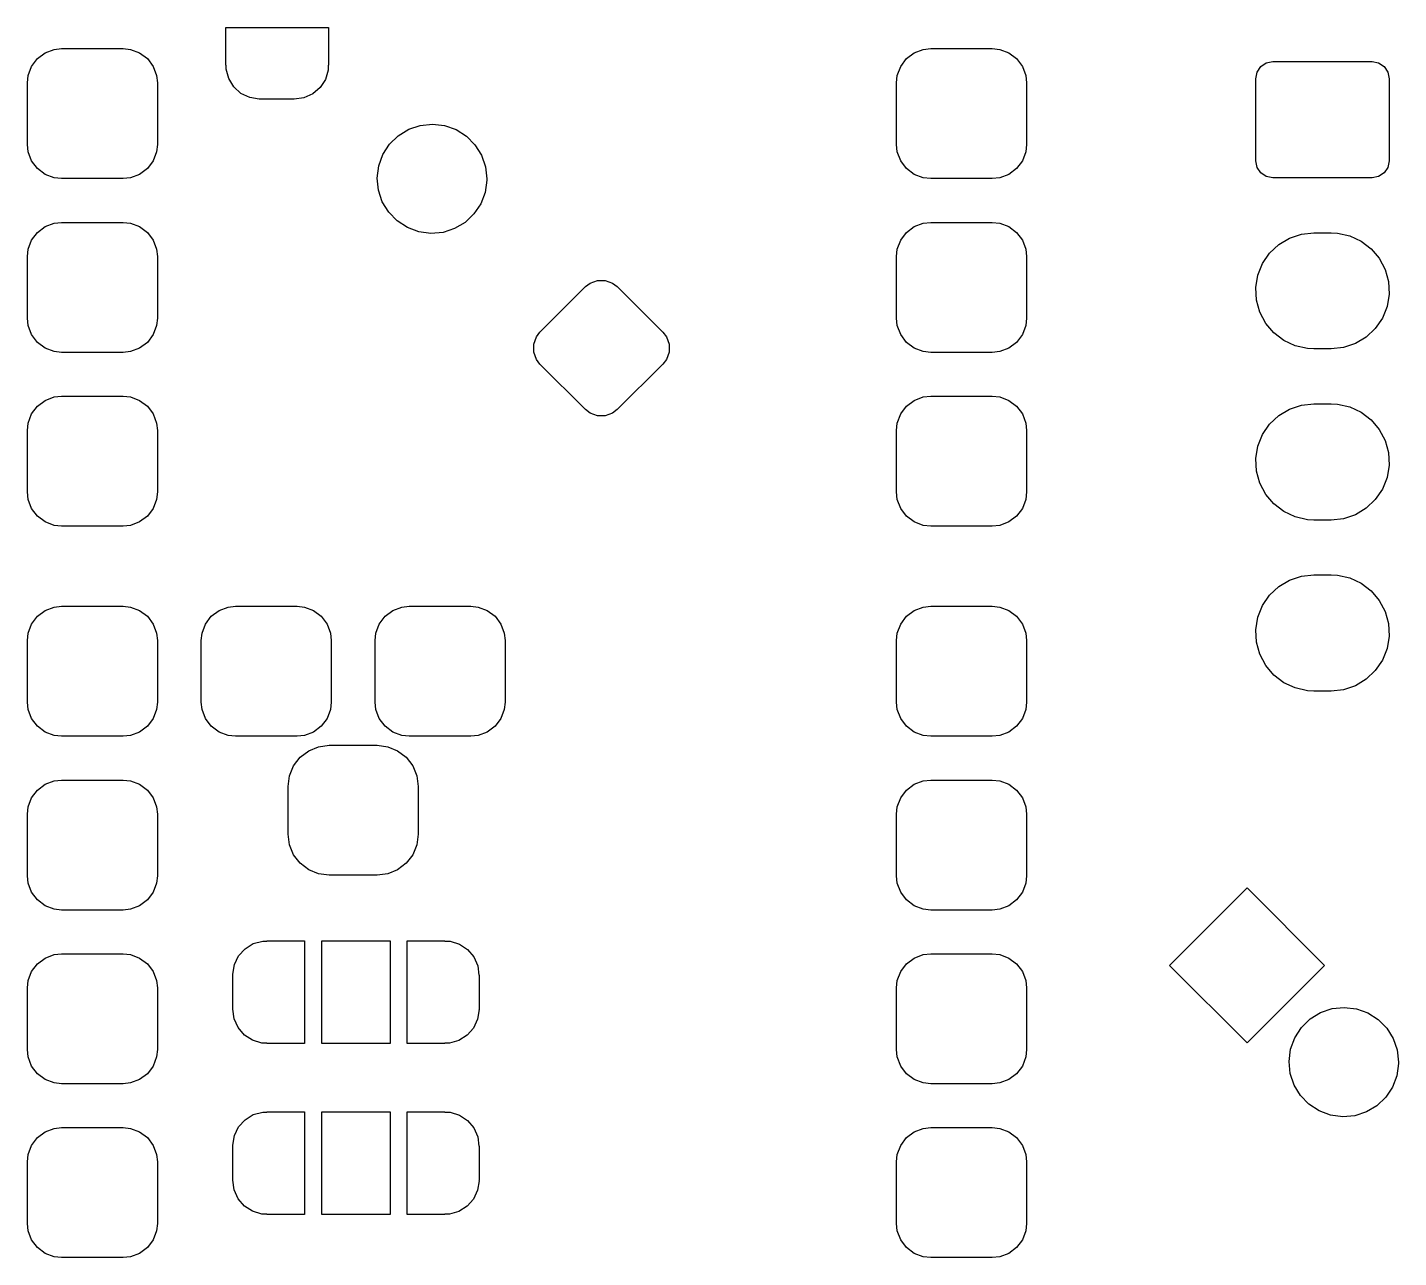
# Model space of a CAD drawing. Extents: x 100.3 to 143.7, y -109.4 to -50.6.
# Drawn here: x 122.6 to 142.64, y -80.98 to -63 of the extents above; entities that cross this region are included whole.
import ezdxf

# ---------------------------------------------------------------- set-up
doc = ezdxf.new("R2010")
doc.units = 0
doc.layers.add('BLACK', color=7, linetype='CONTINUOUS')

msp = doc.modelspace()

# ---------------------------------------------------------------- linework, layer by layer
at = {"layer": 'BLACK', "linetype": 'CONTINUOUS'}
for p, q in [((125.5, -63.55), (125.5, -63)), ((125.5, -63), (127, -63)), ((127, -63), (127, -63.55)), ((122.992, -63.3217), (123.1, -63.31)), ((123.1, -63.31), (124, -63.31)), ((124, -63.31), (124.108, -63.3217)), ((135.692, -63.3217), (135.8, -63.31)), ((135.8, -63.31), (136.7, -63.31)), ((136.7, -63.31), (136.808, -63.3217)), ((122.661, -63.5697), (122.746, -63.4564)), ((122.746, -63.4564), (122.86, -63.3714)), ((122.86, -63.3714), (122.992, -63.3217)), ((124.108, -63.3217), (124.24, -63.3714)), ((124.24, -63.3714), (124.354, -63.4564)), ((124.354, -63.4564), (124.439, -63.5697)), ((135.361, -63.5697), (135.446, -63.4564)), ((135.446, -63.4564), (135.56, -63.3714)), ((135.56, -63.3714), (135.692, -63.3217)), ((136.808, -63.3217), (136.94, -63.3714)), ((136.94, -63.3714), (137.054, -63.4564)), ((137.054, -63.4564), (137.139, -63.5697)), ((140.704, -63.519), (140.8, -63.5)), ((140.8, -63.5), (142.25, -63.5)), ((142.25, -63.5), (142.346, -63.519)), ((122.6, -63.8097), (122.612, -63.7024)), ((122.612, -63.7024), (122.661, -63.5697)), ((124.439, -63.5697), (124.488, -63.7024)), ((124.488, -63.7024), (124.5, -63.8097)), ((125.505, -63.55), (125.5, -63.55)), ((125.504, -63.6118), (125.505, -63.55)), ((125.541, -63.7486), (125.504, -63.6118)), ((126.995, -63.6239), (126.954, -63.7597)), ((127, -63.55), (126.995, -63.55)), ((126.995, -63.55), (126.995, -63.6239)), ((135.3, -63.8097), (135.312, -63.7024)), ((135.312, -63.7024), (135.361, -63.5697)), ((137.139, -63.5697), (137.188, -63.7024)), ((137.188, -63.7024), (137.2, -63.8097)), ((140.55, -63.75), (140.569, -63.6543)), ((140.569, -63.6543), (140.623, -63.5732)), ((140.623, -63.5732), (140.704, -63.519)), ((142.346, -63.519), (142.427, -63.5732)), ((142.427, -63.5732), (142.481, -63.6543)), ((142.481, -63.6543), (142.5, -63.75)), ((122.6, -64.7103), (122.6, -63.8097)), ((124.5, -63.8097), (124.5, -64.7103)), ((125.615, -63.8694), (125.541, -63.7486)), ((125.72, -63.9645), (125.615, -63.8694)), ((126.877, -63.8787), (126.769, -63.9712)), ((126.954, -63.7597), (126.877, -63.8787)), ((135.3, -64.7103), (135.3, -63.8097)), ((137.2, -63.8097), (137.2, -64.7103)), ((140.55, -64.95), (140.55, -63.75)), ((142.5, -63.75), (142.5, -64.95)), ((125.848, -64.0263), (125.72, -63.9645)), ((125.988, -64.0499), (125.848, -64.0263)), ((126, -64.05), (125.988, -64.0499)), ((126.5, -64.05), (126, -64.05)), ((126.64, -64.0299), (126.5, -64.05)), ((126.769, -63.9712), (126.64, -64.0299)), ((128.02, -64.5822), (128.172, -64.4887)), ((128.172, -64.4887), (128.341, -64.4312)), ((128.341, -64.4312), (128.518, -64.4126)), ((128.518, -64.4126), (128.695, -64.4337)), ((128.695, -64.4337), (128.863, -64.4935)), ((128.863, -64.4935), (129.014, -64.5891)), ((122.612, -64.8176), (122.6, -64.7103)), ((124.5, -64.7103), (124.488, -64.8176)), ((127.796, -64.8569), (127.893, -64.7069)), ((127.893, -64.7069), (128.02, -64.5822)), ((129.014, -64.5891), (129.14, -64.7156)), ((129.14, -64.7156), (129.234, -64.8669)), ((135.312, -64.8176), (135.3, -64.7103)), ((137.2, -64.7103), (137.188, -64.8176)), ((122.661, -64.9503), (122.612, -64.8176)), ((124.488, -64.8176), (124.439, -64.9503)), ((127.735, -65.0244), (127.796, -64.8569)), ((129.234, -64.8669), (129.293, -65.0353)), ((135.361, -64.9503), (135.312, -64.8176)), ((137.188, -64.8176), (137.139, -64.9503)), ((122.746, -65.0636), (122.661, -64.9503)), ((122.86, -65.1486), (122.746, -65.0636)), ((124.354, -65.0636), (124.24, -65.1486)), ((124.439, -64.9503), (124.354, -65.0636)), ((127.713, -65.2014), (127.735, -65.0244)), ((129.293, -65.0353), (129.313, -65.2126)), ((135.446, -65.0636), (135.361, -64.9503)), ((135.56, -65.1486), (135.446, -65.0636)), ((137.054, -65.0636), (136.94, -65.1486)), ((137.139, -64.9503), (137.054, -65.0636)), ((140.569, -65.0457), (140.55, -64.95)), ((140.623, -65.1268), (140.569, -65.0457)), ((142.481, -65.0457), (142.427, -65.1268)), ((142.5, -64.95), (142.481, -65.0457)), ((122.992, -65.1983), (122.86, -65.1486)), ((123.1, -65.21), (122.992, -65.1983)), ((124, -65.21), (123.1, -65.21)), ((124.108, -65.1983), (124, -65.21)), ((124.24, -65.1486), (124.108, -65.1983)), ((127.73, -65.3789), (127.713, -65.2014)), ((129.312, -65.2349), (129.287, -65.4115)), ((129.313, -65.2126), (129.312, -65.2349)), ((135.692, -65.1983), (135.56, -65.1486)), ((135.8, -65.21), (135.692, -65.1983)), ((136.7, -65.21), (135.8, -65.21)), ((136.808, -65.1983), (136.7, -65.21)), ((136.94, -65.1486), (136.808, -65.1983)), ((140.704, -65.181), (140.623, -65.1268)), ((140.8, -65.2), (140.704, -65.181)), ((142.25, -65.2), (140.8, -65.2)), ((142.346, -65.181), (142.25, -65.2)), ((142.427, -65.1268), (142.346, -65.181)), ((127.786, -65.5481), (127.73, -65.3789)), ((129.287, -65.4115), (129.224, -65.5782)), ((127.879, -65.7007), (127.786, -65.5481)), ((128.003, -65.829), (127.879, -65.7007)), ((129.224, -65.5782), (129.125, -65.7268)), ((122.746, -65.9964), (122.86, -65.9114)), ((122.86, -65.9114), (122.992, -65.8617)), ((122.992, -65.8617), (123.1, -65.85)), ((123.1, -65.85), (124, -65.85)), ((124, -65.85), (124.108, -65.8617)), ((124.108, -65.8617), (124.24, -65.9114)), ((124.24, -65.9114), (124.354, -65.9964)), ((128.152, -65.9266), (128.003, -65.829)), ((128.996, -65.8498), (128.843, -65.9411)), ((129.125, -65.7268), (128.996, -65.8498)), ((135.446, -65.9964), (135.56, -65.9114)), ((135.56, -65.9114), (135.692, -65.8617)), ((135.692, -65.8617), (135.8, -65.85)), ((135.8, -65.85), (136.7, -65.85)), ((136.7, -65.85), (136.808, -65.8617)), ((136.808, -65.8617), (136.94, -65.9114)), ((136.94, -65.9114), (137.054, -65.9964)), ((122.612, -66.2424), (122.661, -66.1097)), ((122.661, -66.1097), (122.746, -65.9964)), ((124.354, -65.9964), (124.439, -66.1097)), ((124.439, -66.1097), (124.488, -66.2424)), ((128.319, -65.9888), (128.152, -65.9266)), ((128.496, -66.0124), (128.319, -65.9888)), ((128.673, -65.9962), (128.496, -66.0124)), ((128.843, -65.9411), (128.673, -65.9962)), ((135.312, -66.2424), (135.361, -66.1097)), ((135.361, -66.1097), (135.446, -65.9964)), ((137.054, -65.9964), (137.139, -66.1097)), ((137.139, -66.1097), (137.188, -66.2424)), ((140.886, -66.173), (141.043, -66.0784)), ((141.043, -66.0784), (141.217, -66.0198)), ((141.217, -66.0198), (141.4, -66)), ((141.4, -66), (141.65, -66)), ((141.65, -66), (141.745, -66.0053)), ((141.745, -66.0053), (141.924, -66.0453)), ((141.924, -66.0453), (142.09, -66.1229)), ((122.6, -66.3497), (122.612, -66.2424)), ((124.488, -66.2424), (124.5, -66.3497)), ((135.3, -66.3497), (135.312, -66.2424)), ((137.188, -66.2424), (137.2, -66.3497)), ((140.649, -66.4509), (140.753, -66.2991)), ((140.753, -66.2991), (140.886, -66.173)), ((142.09, -66.1229), (142.236, -66.2345)), ((142.236, -66.2345), (142.355, -66.3747)), ((122.6, -67.2503), (122.6, -66.3497)), ((124.5, -66.3497), (124.5, -67.2503)), ((135.3, -67.2503), (135.3, -66.3497)), ((137.2, -66.3497), (137.2, -67.2503)), ((140.581, -66.6214), (140.649, -66.4509)), ((142.355, -66.3747), (142.44, -66.5371)), ((130.823, -66.7367), (130.93, -66.6976)), ((130.93, -66.6976), (131.045, -66.6976)), ((131.045, -66.6976), (131.152, -66.7367)), ((140.551, -66.8026), (140.581, -66.6214)), ((142.44, -66.5371), (142.489, -66.7141)), ((142.489, -66.7141), (142.499, -66.8974)), ((130.089, -67.4544), (130.754, -66.7891)), ((130.754, -66.7891), (130.823, -66.7367)), ((131.152, -66.7367), (131.22, -66.7891)), ((131.22, -66.7891), (131.886, -67.4544)), ((140.561, -66.9859), (140.551, -66.8026)), ((142.499, -66.8974), (142.469, -67.0786)), ((140.61, -67.1629), (140.561, -66.9859)), ((142.469, -67.0786), (142.401, -67.2491)), ((122.612, -67.3576), (122.6, -67.2503)), ((124.5, -67.2503), (124.488, -67.3576)), ((135.312, -67.3576), (135.3, -67.2503)), ((137.2, -67.2503), (137.188, -67.3576)), ((140.695, -67.3253), (140.61, -67.1629)), ((142.401, -67.2491), (142.297, -67.4009)), ((122.661, -67.4903), (122.612, -67.3576)), ((122.746, -67.6036), (122.661, -67.4903)), ((124.439, -67.4903), (124.354, -67.6036)), ((124.488, -67.3576), (124.439, -67.4903)), ((129.998, -67.6302), (130.037, -67.5226)), ((130.037, -67.5226), (130.089, -67.4544)), ((131.886, -67.4544), (131.938, -67.5226)), ((131.938, -67.5226), (131.977, -67.6302)), ((135.361, -67.4903), (135.312, -67.3576)), ((135.446, -67.6036), (135.361, -67.4903)), ((137.139, -67.4903), (137.054, -67.6036)), ((137.188, -67.3576), (137.139, -67.4903)), ((140.814, -67.4655), (140.695, -67.3253)), ((140.96, -67.5771), (140.814, -67.4655)), ((142.297, -67.4009), (142.164, -67.5271)), ((122.86, -67.6886), (122.746, -67.6036)), ((122.992, -67.7383), (122.86, -67.6886)), ((124.24, -67.6886), (124.108, -67.7383)), ((124.354, -67.6036), (124.24, -67.6886)), ((129.998, -67.7447), (129.998, -67.6302)), ((131.977, -67.6302), (131.977, -67.7447)), ((135.56, -67.6886), (135.446, -67.6036)), ((135.692, -67.7383), (135.56, -67.6886)), ((136.94, -67.6886), (136.808, -67.7383)), ((137.054, -67.6036), (136.94, -67.6886)), ((141.126, -67.6547), (140.96, -67.5771)), ((141.305, -67.6947), (141.126, -67.6547)), ((141.4, -67.7), (141.305, -67.6947)), ((141.65, -67.7), (141.4, -67.7)), ((141.833, -67.6802), (141.65, -67.7)), ((142.007, -67.6216), (141.833, -67.6802)), ((142.164, -67.5271), (142.007, -67.6216)), ((123.1, -67.75), (122.992, -67.7383)), ((124, -67.75), (123.1, -67.75)), ((124.108, -67.7383), (124, -67.75)), ((130.037, -67.8522), (129.998, -67.7447)), ((130.089, -67.9205), (130.037, -67.8522)), ((130.754, -68.5857), (130.089, -67.9205)), ((131.886, -67.9205), (131.22, -68.5857)), ((131.938, -67.8522), (131.886, -67.9205)), ((131.977, -67.7447), (131.938, -67.8522)), ((135.8, -67.75), (135.692, -67.7383)), ((136.7, -67.75), (135.8, -67.75)), ((136.808, -67.7383), (136.7, -67.75)), ((122.746, -68.5364), (122.86, -68.4514)), ((122.86, -68.4514), (122.992, -68.4017)), ((122.992, -68.4017), (123.1, -68.39)), ((123.1, -68.39), (124, -68.39)), ((124, -68.39), (124.108, -68.4017)), ((124.108, -68.4017), (124.24, -68.4514)), ((124.24, -68.4514), (124.354, -68.5364)), ((135.446, -68.5364), (135.56, -68.4514)), ((135.56, -68.4514), (135.692, -68.4017)), ((135.692, -68.4017), (135.8, -68.39)), ((135.8, -68.39), (136.7, -68.39)), ((136.7, -68.39), (136.808, -68.4017)), ((136.808, -68.4017), (136.94, -68.4514)), ((136.94, -68.4514), (137.054, -68.5364)), ((141.043, -68.5784), (141.217, -68.5198)), ((141.217, -68.5198), (141.4, -68.5)), ((141.4, -68.5), (141.65, -68.5)), ((141.65, -68.5), (141.745, -68.5053)), ((141.745, -68.5053), (141.924, -68.5453)), ((122.612, -68.7824), (122.661, -68.6497)), ((122.661, -68.6497), (122.746, -68.5364)), ((124.354, -68.5364), (124.439, -68.6497)), ((124.439, -68.6497), (124.488, -68.7824)), ((130.823, -68.6381), (130.754, -68.5857)), ((130.93, -68.6773), (130.823, -68.6381)), ((131.045, -68.6773), (130.93, -68.6773)), ((131.152, -68.6381), (131.045, -68.6773)), ((131.22, -68.5857), (131.152, -68.6381)), ((135.312, -68.7824), (135.361, -68.6497)), ((135.361, -68.6497), (135.446, -68.5364)), ((137.054, -68.5364), (137.139, -68.6497)), ((137.139, -68.6497), (137.188, -68.7824)), ((140.753, -68.7991), (140.886, -68.673)), ((140.886, -68.673), (141.043, -68.5784)), ((141.924, -68.5453), (142.09, -68.6229)), ((142.09, -68.6229), (142.236, -68.7345)), ((122.6, -68.8897), (122.612, -68.7824)), ((122.6, -69.7903), (122.6, -68.8897)), ((124.488, -68.7824), (124.5, -68.8897)), ((124.5, -68.8897), (124.5, -69.7903)), ((135.3, -68.8897), (135.312, -68.7824)), ((135.3, -69.7903), (135.3, -68.8897)), ((137.188, -68.7824), (137.2, -68.8897)), ((137.2, -68.8897), (137.2, -69.7903)), ((140.649, -68.9509), (140.753, -68.7991)), ((142.236, -68.7345), (142.355, -68.8747)), ((142.355, -68.8747), (142.44, -69.0371)), ((140.551, -69.3026), (140.581, -69.1214)), ((140.581, -69.1214), (140.649, -68.9509)), ((142.44, -69.0371), (142.489, -69.2141)), ((140.561, -69.4859), (140.551, -69.3026)), ((142.489, -69.2141), (142.499, -69.3974)), ((140.61, -69.6629), (140.561, -69.4859)), ((142.499, -69.3974), (142.469, -69.5786)), ((140.695, -69.8253), (140.61, -69.6629)), ((142.469, -69.5786), (142.401, -69.7491)), ((122.612, -69.8976), (122.6, -69.7903)), ((122.661, -70.0303), (122.612, -69.8976)), ((124.488, -69.8976), (124.439, -70.0303)), ((124.5, -69.7903), (124.488, -69.8976)), ((135.312, -69.8976), (135.3, -69.7903)), ((135.361, -70.0303), (135.312, -69.8976)), ((137.188, -69.8976), (137.139, -70.0303)), ((137.2, -69.7903), (137.188, -69.8976)), ((140.814, -69.9655), (140.695, -69.8253)), ((142.297, -69.9009), (142.164, -70.0271)), ((142.401, -69.7491), (142.297, -69.9009)), ((122.746, -70.1436), (122.661, -70.0303)), ((124.439, -70.0303), (124.354, -70.1436)), ((135.446, -70.1436), (135.361, -70.0303)), ((137.139, -70.0303), (137.054, -70.1436)), ((140.96, -70.0771), (140.814, -69.9655)), ((141.126, -70.1547), (140.96, -70.0771)), ((142.007, -70.1216), (141.833, -70.1802)), ((142.164, -70.0271), (142.007, -70.1216)), ((122.86, -70.2286), (122.746, -70.1436)), ((122.992, -70.2783), (122.86, -70.2286)), ((123.1, -70.29), (122.992, -70.2783)), ((124, -70.29), (123.1, -70.29)), ((124.108, -70.2783), (124, -70.29)), ((124.24, -70.2286), (124.108, -70.2783)), ((124.354, -70.1436), (124.24, -70.2286)), ((135.56, -70.2286), (135.446, -70.1436)), ((135.692, -70.2783), (135.56, -70.2286)), ((135.8, -70.29), (135.692, -70.2783)), ((136.7, -70.29), (135.8, -70.29)), ((136.808, -70.2783), (136.7, -70.29)), ((136.94, -70.2286), (136.808, -70.2783)), ((137.054, -70.1436), (136.94, -70.2286)), ((141.305, -70.1947), (141.126, -70.1547)), ((141.4, -70.2), (141.305, -70.1947)), ((141.65, -70.2), (141.4, -70.2)), ((141.833, -70.1802), (141.65, -70.2)), ((140.886, -71.173), (141.043, -71.0784)), ((141.043, -71.0784), (141.217, -71.0198)), ((141.217, -71.0198), (141.4, -71)), ((141.4, -71), (141.65, -71)), ((141.65, -71), (141.745, -71.0053)), ((141.745, -71.0053), (141.924, -71.0453)), ((141.924, -71.0453), (142.09, -71.1229)), ((142.09, -71.1229), (142.236, -71.2345)), ((140.649, -71.4509), (140.753, -71.2991)), ((140.753, -71.2991), (140.886, -71.173)), ((142.236, -71.2345), (142.355, -71.3747)), ((122.746, -71.6064), (122.86, -71.5214)), ((122.86, -71.5214), (122.992, -71.4717)), ((122.992, -71.4717), (123.1, -71.46)), ((123.1, -71.46), (124, -71.46)), ((124, -71.46), (124.108, -71.4717)), ((124.108, -71.4717), (124.24, -71.5214)), ((124.24, -71.5214), (124.354, -71.6064)), ((125.286, -71.6064), (125.4, -71.5214)), ((125.4, -71.5214), (125.532, -71.4717)), ((125.532, -71.4717), (125.64, -71.46)), ((125.64, -71.46), (126.54, -71.46)), ((126.54, -71.46), (126.648, -71.4717)), ((126.648, -71.4717), (126.78, -71.5214)), ((126.78, -71.5214), (126.894, -71.6064)), ((127.826, -71.6064), (127.94, -71.5214)), ((127.94, -71.5214), (128.072, -71.4717)), ((128.072, -71.4717), (128.18, -71.46)), ((128.18, -71.46), (129.08, -71.46)), ((129.08, -71.46), (129.188, -71.4717)), ((129.188, -71.4717), (129.32, -71.5214)), ((129.32, -71.5214), (129.434, -71.6064)), ((135.446, -71.6064), (135.56, -71.5214)), ((135.56, -71.5214), (135.692, -71.4717)), ((135.692, -71.4717), (135.8, -71.46)), ((135.8, -71.46), (136.7, -71.46)), ((136.7, -71.46), (136.808, -71.4717)), ((136.808, -71.4717), (136.94, -71.5214)), ((136.94, -71.5214), (137.054, -71.6064)), ((140.581, -71.6214), (140.649, -71.4509)), ((142.355, -71.3747), (142.44, -71.5371)), ((122.612, -71.8524), (122.661, -71.7197)), ((122.661, -71.7197), (122.746, -71.6064)), ((124.354, -71.6064), (124.439, -71.7197)), ((124.439, -71.7197), (124.488, -71.8524)), ((125.152, -71.8524), (125.201, -71.7197)), ((125.201, -71.7197), (125.286, -71.6064)), ((126.894, -71.6064), (126.979, -71.7197)), ((126.979, -71.7197), (127.028, -71.8524)), ((127.692, -71.8524), (127.741, -71.7197)), ((127.741, -71.7197), (127.826, -71.6064)), ((129.434, -71.6064), (129.519, -71.7197)), ((129.519, -71.7197), (129.568, -71.8524)), ((135.312, -71.8524), (135.361, -71.7197)), ((135.361, -71.7197), (135.446, -71.6064)), ((137.054, -71.6064), (137.139, -71.7197)), ((137.139, -71.7197), (137.188, -71.8524)), ((140.551, -71.8026), (140.581, -71.6214)), ((142.44, -71.5371), (142.489, -71.7141)), ((142.489, -71.7141), (142.499, -71.8974)), ((122.6, -71.9597), (122.612, -71.8524)), ((124.488, -71.8524), (124.5, -71.9597)), ((125.14, -71.9597), (125.152, -71.8524)), ((127.028, -71.8524), (127.04, -71.9597)), ((127.68, -71.9597), (127.692, -71.8524)), ((129.568, -71.8524), (129.58, -71.9597)), ((135.3, -71.9597), (135.312, -71.8524)), ((137.188, -71.8524), (137.2, -71.9597)), ((140.561, -71.9859), (140.551, -71.8026)), ((142.499, -71.8974), (142.469, -72.0786)), ((122.6, -72.8603), (122.6, -71.9597)), ((124.5, -71.9597), (124.5, -72.8603)), ((125.14, -72.8603), (125.14, -71.9597)), ((127.04, -71.9597), (127.04, -72.8603)), ((127.68, -72.8603), (127.68, -71.9597)), ((129.58, -71.9597), (129.58, -72.8603)), ((135.3, -72.8603), (135.3, -71.9597)), ((137.2, -71.9597), (137.2, -72.8603)), ((140.61, -72.1629), (140.561, -71.9859)), ((142.469, -72.0786), (142.401, -72.2491)), ((140.695, -72.3253), (140.61, -72.1629)), ((140.814, -72.4655), (140.695, -72.3253)), ((142.401, -72.2491), (142.297, -72.4009)), ((140.96, -72.5771), (140.814, -72.4655)), ((142.164, -72.5271), (142.007, -72.6216)), ((142.297, -72.4009), (142.164, -72.5271)), ((141.126, -72.6547), (140.96, -72.5771)), ((141.305, -72.6947), (141.126, -72.6547)), ((141.4, -72.7), (141.305, -72.6947)), ((141.65, -72.7), (141.4, -72.7)), ((141.833, -72.6802), (141.65, -72.7)), ((142.007, -72.6216), (141.833, -72.6802)), ((122.612, -72.9676), (122.6, -72.8603)), ((124.5, -72.8603), (124.488, -72.9676)), ((125.152, -72.9676), (125.14, -72.8603)), ((127.04, -72.8603), (127.028, -72.9676)), ((127.692, -72.9676), (127.68, -72.8603)), ((129.58, -72.8603), (129.568, -72.9676)), ((135.312, -72.9676), (135.3, -72.8603)), ((137.2, -72.8603), (137.188, -72.9676)), ((122.661, -73.1003), (122.612, -72.9676)), ((122.746, -73.2136), (122.661, -73.1003)), ((124.439, -73.1003), (124.354, -73.2136)), ((124.488, -72.9676), (124.439, -73.1003)), ((125.201, -73.1003), (125.152, -72.9676)), ((125.286, -73.2136), (125.201, -73.1003)), ((126.979, -73.1003), (126.894, -73.2136)), ((127.028, -72.9676), (126.979, -73.1003)), ((127.741, -73.1003), (127.692, -72.9676)), ((127.826, -73.2136), (127.741, -73.1003)), ((129.519, -73.1003), (129.434, -73.2136)), ((129.568, -72.9676), (129.519, -73.1003)), ((135.361, -73.1003), (135.312, -72.9676)), ((135.446, -73.2136), (135.361, -73.1003)), ((137.139, -73.1003), (137.054, -73.2136)), ((137.188, -72.9676), (137.139, -73.1003)), ((122.86, -73.2986), (122.746, -73.2136)), ((122.992, -73.3483), (122.86, -73.2986)), ((124.24, -73.2986), (124.108, -73.3483)), ((124.354, -73.2136), (124.24, -73.2986)), ((125.4, -73.2986), (125.286, -73.2136)), ((125.532, -73.3483), (125.4, -73.2986)), ((126.78, -73.2986), (126.648, -73.3483)), ((126.894, -73.2136), (126.78, -73.2986)), ((127.94, -73.2986), (127.826, -73.2136)), ((128.072, -73.3483), (127.94, -73.2986)), ((129.32, -73.2986), (129.188, -73.3483)), ((129.434, -73.2136), (129.32, -73.2986)), ((135.56, -73.2986), (135.446, -73.2136)), ((135.692, -73.3483), (135.56, -73.2986)), ((136.94, -73.2986), (136.808, -73.3483)), ((137.054, -73.2136), (136.94, -73.2986)), ((123.1, -73.36), (122.992, -73.3483)), ((124, -73.36), (123.1, -73.36)), ((124.108, -73.3483), (124, -73.36)), ((125.64, -73.36), (125.532, -73.3483)), ((126.54, -73.36), (125.64, -73.36)), ((126.648, -73.3483), (126.54, -73.36)), ((126.71, -73.5724), (126.855, -73.5125)), ((126.855, -73.5125), (127.01, -73.492)), ((127.01, -73.492), (127.71, -73.492)), ((127.71, -73.492), (127.865, -73.5125)), ((127.865, -73.5125), (128.01, -73.5724)), ((128.18, -73.36), (128.072, -73.3483)), ((129.08, -73.36), (128.18, -73.36)), ((129.188, -73.3483), (129.08, -73.36)), ((135.8, -73.36), (135.692, -73.3483)), ((136.7, -73.36), (135.8, -73.36)), ((136.808, -73.3483), (136.7, -73.36)), ((126.49, -73.7922), (126.586, -73.6679)), ((126.586, -73.6679), (126.71, -73.5724)), ((128.01, -73.5724), (128.134, -73.6679)), ((128.134, -73.6679), (128.23, -73.7922)), ((126.43, -73.937), (126.49, -73.7922)), ((128.23, -73.7922), (128.29, -73.937)), ((122.746, -74.1464), (122.86, -74.0614)), ((122.86, -74.0614), (122.992, -74.0117)), ((122.992, -74.0117), (123.1, -74)), ((123.1, -74), (124, -74)), ((124, -74), (124.108, -74.0117)), ((124.108, -74.0117), (124.24, -74.0614)), ((124.24, -74.0614), (124.354, -74.1464)), ((126.41, -74.0924), (126.43, -73.937)), ((126.41, -74.7916), (126.41, -74.0924)), ((128.29, -73.937), (128.31, -74.0924)), ((128.31, -74.0924), (128.31, -74.7916)), ((135.446, -74.1464), (135.56, -74.0614)), ((135.56, -74.0614), (135.692, -74.0117)), ((135.692, -74.0117), (135.8, -74)), ((135.8, -74), (136.7, -74)), ((136.7, -74), (136.808, -74.0117)), ((136.808, -74.0117), (136.94, -74.0614)), ((136.94, -74.0614), (137.054, -74.1464)), ((122.612, -74.3924), (122.661, -74.2597)), ((122.661, -74.2597), (122.746, -74.1464)), ((124.354, -74.1464), (124.439, -74.2597)), ((124.439, -74.2597), (124.488, -74.3924)), ((135.312, -74.3924), (135.361, -74.2597)), ((135.361, -74.2597), (135.446, -74.1464)), ((137.054, -74.1464), (137.139, -74.2597)), ((137.139, -74.2597), (137.188, -74.3924)), ((122.6, -74.4997), (122.612, -74.3924)), ((122.6, -75.4003), (122.6, -74.4997)), ((124.488, -74.3924), (124.5, -74.4997)), ((124.5, -74.4997), (124.5, -75.4003)), ((135.3, -74.4997), (135.312, -74.3924)), ((135.3, -75.4003), (135.3, -74.4997)), ((137.188, -74.3924), (137.2, -74.4997)), ((137.2, -74.4997), (137.2, -75.4003)), ((126.43, -74.947), (126.41, -74.7916)), ((128.31, -74.7916), (128.29, -74.947)), ((126.49, -75.0918), (126.43, -74.947)), ((126.586, -75.2161), (126.49, -75.0918)), ((128.23, -75.0918), (128.134, -75.2161)), ((128.29, -74.947), (128.23, -75.0918)), ((126.71, -75.3116), (126.586, -75.2161)), ((126.855, -75.3715), (126.71, -75.3116)), ((128.01, -75.3116), (127.865, -75.3715)), ((128.134, -75.2161), (128.01, -75.3116)), ((122.612, -75.5076), (122.6, -75.4003)), ((122.661, -75.6403), (122.612, -75.5076)), ((124.488, -75.5076), (124.439, -75.6403)), ((124.5, -75.4003), (124.488, -75.5076)), ((127.01, -75.392), (126.855, -75.3715)), ((127.71, -75.392), (127.01, -75.392)), ((127.865, -75.3715), (127.71, -75.392)), ((135.312, -75.5076), (135.3, -75.4003)), ((135.361, -75.6403), (135.312, -75.5076)), ((137.188, -75.5076), (137.139, -75.6403)), ((137.2, -75.4003), (137.188, -75.5076)), ((122.746, -75.7536), (122.661, -75.6403)), ((124.439, -75.6403), (124.354, -75.7536)), ((135.446, -75.7536), (135.361, -75.6403)), ((137.139, -75.6403), (137.054, -75.7536)), ((139.291, -76.7086), (140.423, -75.5773)), ((140.423, -75.5773), (141.554, -76.7086)), ((122.86, -75.8386), (122.746, -75.7536)), ((122.992, -75.8883), (122.86, -75.8386)), ((123.1, -75.9), (122.992, -75.8883)), ((124, -75.9), (123.1, -75.9)), ((124.108, -75.8883), (124, -75.9)), ((124.24, -75.8386), (124.108, -75.8883)), ((124.354, -75.7536), (124.24, -75.8386)), ((135.56, -75.8386), (135.446, -75.7536)), ((135.692, -75.8883), (135.56, -75.8386)), ((135.8, -75.9), (135.692, -75.8883)), ((136.7, -75.9), (135.8, -75.9)), ((136.808, -75.8883), (136.7, -75.9)), ((136.94, -75.8386), (136.808, -75.8883)), ((137.054, -75.7536), (136.94, -75.8386)), ((122.992, -76.5517), (123.1, -76.54)), ((123.1, -76.54), (124, -76.54)), ((124, -76.54), (124.108, -76.5517)), ((125.685, -76.5704), (125.781, -76.4653)), ((125.781, -76.4653), (125.901, -76.3911)), ((125.901, -76.3911), (126.038, -76.3538)), ((126.038, -76.3538), (126.1, -76.355)), ((126.1, -76.355), (126.1, -76.35)), ((126.1, -76.35), (126.65, -76.35)), ((126.65, -76.35), (126.65, -77.85)), ((126.9, -77.85), (126.9, -76.35)), ((126.9, -76.35), (127.9, -76.35)), ((127.9, -76.35), (127.9, -77.85)), ((128.15, -77.85), (128.15, -76.35)), ((128.15, -76.35), (128.7, -76.35)), ((128.7, -76.35), (128.7, -76.355)), ((128.7, -76.355), (128.78, -76.3564)), ((128.78, -76.3564), (128.915, -76.3987)), ((128.915, -76.3987), (129.033, -76.4773)), ((129.033, -76.4773), (129.124, -76.5858)), ((135.692, -76.5517), (135.8, -76.54)), ((135.8, -76.54), (136.7, -76.54)), ((136.7, -76.54), (136.808, -76.5517)), ((122.661, -76.7997), (122.746, -76.6864)), ((122.746, -76.6864), (122.86, -76.6014)), ((122.86, -76.6014), (122.992, -76.5517)), ((124.108, -76.5517), (124.24, -76.6014)), ((124.24, -76.6014), (124.354, -76.6864)), ((124.354, -76.6864), (124.439, -76.7997)), ((125.6, -76.8378), (125.624, -76.698)), ((125.624, -76.698), (125.685, -76.5704)), ((129.124, -76.5858), (129.182, -76.7155)), ((129.182, -76.7155), (129.199, -76.85)), ((135.361, -76.7997), (135.446, -76.6864)), ((135.446, -76.6864), (135.56, -76.6014)), ((135.56, -76.6014), (135.692, -76.5517)), ((136.808, -76.5517), (136.94, -76.6014)), ((136.94, -76.6014), (137.054, -76.6864)), ((137.054, -76.6864), (137.139, -76.7997)), ((140.423, -77.84), (139.291, -76.7086)), ((141.554, -76.7086), (140.423, -77.84)), ((122.6, -77.0397), (122.612, -76.9324)), ((122.612, -76.9324), (122.661, -76.7997)), ((124.439, -76.7997), (124.488, -76.9324)), ((124.488, -76.9324), (124.5, -77.0397)), ((125.6, -76.85), (125.6, -76.8378)), ((125.6, -77.35), (125.6, -76.85)), ((129.199, -76.85), (129.2, -76.85)), ((129.2, -76.85), (129.2, -77.35)), ((135.3, -77.0397), (135.312, -76.9324)), ((135.312, -76.9324), (135.361, -76.7997)), ((137.139, -76.7997), (137.188, -76.9324)), ((137.188, -76.9324), (137.2, -77.0397)), ((122.6, -77.9403), (122.6, -77.0397)), ((124.5, -77.0397), (124.5, -77.9403)), ((135.3, -77.9403), (135.3, -77.0397)), ((137.2, -77.0397), (137.2, -77.9403)), ((141.496, -77.399), (141.665, -77.3415)), ((141.665, -77.3415), (141.842, -77.3229)), ((141.842, -77.3229), (142.02, -77.344)), ((125.62, -77.4903), (125.6, -77.35)), ((125.679, -77.6194), (125.62, -77.4903)), ((129.178, -77.4962), (129.118, -77.6245)), ((129.2, -77.3561), (129.178, -77.4962)), ((129.2, -77.35), (129.199, -77.35)), ((129.199, -77.35), (129.2, -77.3561)), ((141.217, -77.6172), (141.344, -77.4924)), ((141.344, -77.4924), (141.496, -77.399)), ((142.02, -77.344), (142.188, -77.4038)), ((142.188, -77.4038), (142.338, -77.4994)), ((142.338, -77.4994), (142.464, -77.6259)), ((125.771, -77.7268), (125.679, -77.6194)), ((125.89, -77.8039), (125.771, -77.7268)), ((129.024, -77.7308), (128.904, -77.8064)), ((129.118, -77.6245), (129.024, -77.7308)), ((141.12, -77.7671), (141.217, -77.6172)), ((142.464, -77.6259), (142.558, -77.7772)), ((122.612, -78.0476), (122.6, -77.9403)), ((124.5, -77.9403), (124.488, -78.0476)), ((126.026, -77.8445), (125.89, -77.8039)), ((126.1, -77.845), (126.026, -77.8445)), ((126.1, -77.85), (126.1, -77.845)), ((126.65, -77.85), (126.1, -77.85)), ((127.9, -77.85), (126.9, -77.85)), ((128.7, -77.85), (128.15, -77.85)), ((128.768, -77.8454), (128.7, -77.845)), ((128.7, -77.845), (128.7, -77.85)), ((128.904, -77.8064), (128.768, -77.8454)), ((135.312, -78.0476), (135.3, -77.9403)), ((137.2, -77.9403), (137.188, -78.0476)), ((141.037, -78.1117), (141.059, -77.9347)), ((141.059, -77.9347), (141.12, -77.7671)), ((142.558, -77.7772), (142.617, -77.9456)), ((122.661, -78.1803), (122.612, -78.0476)), ((124.488, -78.0476), (124.439, -78.1803)), ((135.361, -78.1803), (135.312, -78.0476)), ((137.188, -78.0476), (137.139, -78.1803)), ((141.054, -78.2892), (141.037, -78.1117)), ((142.617, -77.9456), (142.637, -78.1228)), ((142.637, -78.1228), (142.637, -78.1452)), ((122.746, -78.2936), (122.661, -78.1803)), ((122.86, -78.3786), (122.746, -78.2936)), ((124.354, -78.2936), (124.24, -78.3786)), ((124.439, -78.1803), (124.354, -78.2936)), ((135.446, -78.2936), (135.361, -78.1803)), ((135.56, -78.3786), (135.446, -78.2936)), ((137.054, -78.2936), (136.94, -78.3786)), ((137.139, -78.1803), (137.054, -78.2936)), ((141.111, -78.4584), (141.054, -78.2892)), ((142.612, -78.3218), (142.548, -78.4885)), ((142.637, -78.1452), (142.612, -78.3218)), ((122.992, -78.4283), (122.86, -78.3786)), ((123.1, -78.44), (122.992, -78.4283)), ((124, -78.44), (123.1, -78.44)), ((124.108, -78.4283), (124, -78.44)), ((124.24, -78.3786), (124.108, -78.4283)), ((135.692, -78.4283), (135.56, -78.3786)), ((135.8, -78.44), (135.692, -78.4283)), ((136.7, -78.44), (135.8, -78.44)), ((136.808, -78.4283), (136.7, -78.44)), ((136.94, -78.3786), (136.808, -78.4283)), ((141.203, -78.611), (141.111, -78.4584)), ((142.548, -78.4885), (142.45, -78.6371)), ((141.327, -78.7393), (141.203, -78.611)), ((141.476, -78.8369), (141.327, -78.7393)), ((142.45, -78.6371), (142.321, -78.7601)), ((125.781, -78.9653), (125.901, -78.8911)), ((125.901, -78.8911), (126.038, -78.8538)), ((126.038, -78.8538), (126.1, -78.855)), ((126.1, -78.855), (126.1, -78.85)), ((126.1, -78.85), (126.65, -78.85)), ((126.65, -78.85), (126.65, -80.35)), ((126.9, -80.35), (126.9, -78.85)), ((126.9, -78.85), (127.9, -78.85)), ((127.9, -78.85), (127.9, -80.35)), ((128.15, -80.35), (128.15, -78.85)), ((128.15, -78.85), (128.7, -78.85)), ((128.7, -78.85), (128.7, -78.855)), ((128.7, -78.855), (128.78, -78.8564)), ((128.78, -78.8564), (128.915, -78.8987)), ((128.915, -78.8987), (129.033, -78.9773)), ((141.643, -78.8991), (141.476, -78.8369)), ((141.82, -78.9227), (141.643, -78.8991)), ((141.998, -78.9065), (141.82, -78.9227)), ((142.167, -78.8514), (141.998, -78.9065)), ((142.321, -78.7601), (142.167, -78.8514)), ((122.746, -79.2264), (122.86, -79.1414)), ((122.86, -79.1414), (122.992, -79.0917)), ((122.992, -79.0917), (123.1, -79.08)), ((123.1, -79.08), (124, -79.08)), ((124, -79.08), (124.108, -79.0917)), ((124.108, -79.0917), (124.24, -79.1414)), ((124.24, -79.1414), (124.354, -79.2264)), ((125.624, -79.198), (125.685, -79.0704)), ((125.685, -79.0704), (125.781, -78.9653)), ((129.033, -78.9773), (129.124, -79.0858)), ((129.124, -79.0858), (129.182, -79.2155)), ((135.446, -79.2264), (135.56, -79.1414)), ((135.56, -79.1414), (135.692, -79.0917)), ((135.692, -79.0917), (135.8, -79.08)), ((135.8, -79.08), (136.7, -79.08)), ((136.7, -79.08), (136.808, -79.0917)), ((136.808, -79.0917), (136.94, -79.1414)), ((136.94, -79.1414), (137.054, -79.2264)), ((122.612, -79.4724), (122.661, -79.3397)), ((122.661, -79.3397), (122.746, -79.2264)), ((124.354, -79.2264), (124.439, -79.3397)), ((124.439, -79.3397), (124.488, -79.4724)), ((125.6, -79.3378), (125.624, -79.198)), ((125.6, -79.35), (125.6, -79.3378)), ((129.182, -79.2155), (129.199, -79.35)), ((135.312, -79.4724), (135.361, -79.3397)), ((135.361, -79.3397), (135.446, -79.2264)), ((137.054, -79.2264), (137.139, -79.3397)), ((137.139, -79.3397), (137.188, -79.4724)), ((122.6, -79.5797), (122.612, -79.4724)), ((124.488, -79.4724), (124.5, -79.5797)), ((125.6, -79.85), (125.6, -79.35)), ((129.199, -79.35), (129.2, -79.35)), ((129.2, -79.35), (129.2, -79.85)), ((135.3, -79.5797), (135.312, -79.4724)), ((137.188, -79.4724), (137.2, -79.5797)), ((122.6, -80.4803), (122.6, -79.5797)), ((124.5, -79.5797), (124.5, -80.4803)), ((135.3, -80.4803), (135.3, -79.5797)), ((137.2, -79.5797), (137.2, -80.4803)), ((125.62, -79.9903), (125.6, -79.85)), ((129.2, -79.8561), (129.178, -79.9962)), ((129.2, -79.85), (129.199, -79.85)), ((129.199, -79.85), (129.2, -79.8561)), ((125.679, -80.1194), (125.62, -79.9903)), ((125.771, -80.2268), (125.679, -80.1194)), ((129.118, -80.1245), (129.024, -80.2308)), ((129.178, -79.9962), (129.118, -80.1245)), ((125.89, -80.3039), (125.771, -80.2268)), ((126.026, -80.3445), (125.89, -80.3039)), ((126.1, -80.345), (126.026, -80.3445)), ((126.1, -80.35), (126.1, -80.345)), ((128.768, -80.3454), (128.7, -80.345)), ((128.7, -80.345), (128.7, -80.35)), ((128.904, -80.3064), (128.768, -80.3454)), ((129.024, -80.2308), (128.904, -80.3064)), ((122.612, -80.5876), (122.6, -80.4803)), ((124.5, -80.4803), (124.488, -80.5876)), ((126.65, -80.35), (126.1, -80.35)), ((127.9, -80.35), (126.9, -80.35)), ((128.7, -80.35), (128.15, -80.35)), ((135.312, -80.5876), (135.3, -80.4803)), ((137.2, -80.4803), (137.188, -80.5876)), ((122.661, -80.7203), (122.612, -80.5876)), ((122.746, -80.8336), (122.661, -80.7203)), ((124.439, -80.7203), (124.354, -80.8336)), ((124.488, -80.5876), (124.439, -80.7203)), ((135.361, -80.7203), (135.312, -80.5876)), ((135.446, -80.8336), (135.361, -80.7203)), ((137.139, -80.7203), (137.054, -80.8336)), ((137.188, -80.5876), (137.139, -80.7203)), ((122.86, -80.9186), (122.746, -80.8336)), ((122.992, -80.9683), (122.86, -80.9186)), ((124.24, -80.9186), (124.108, -80.9683)), ((124.354, -80.8336), (124.24, -80.9186)), ((135.56, -80.9186), (135.446, -80.8336)), ((135.692, -80.9683), (135.56, -80.9186)), ((136.94, -80.9186), (136.808, -80.9683)), ((137.054, -80.8336), (136.94, -80.9186)), ((123.1, -80.98), (122.992, -80.9683)), ((124, -80.98), (123.1, -80.98)), ((124.108, -80.9683), (124, -80.98)), ((135.8, -80.98), (135.692, -80.9683)), ((136.7, -80.98), (135.8, -80.98)), ((136.808, -80.9683), (136.7, -80.98))]:
    msp.add_line(p, q, dxfattribs=at)

doc.saveas('drawing.dxf')
